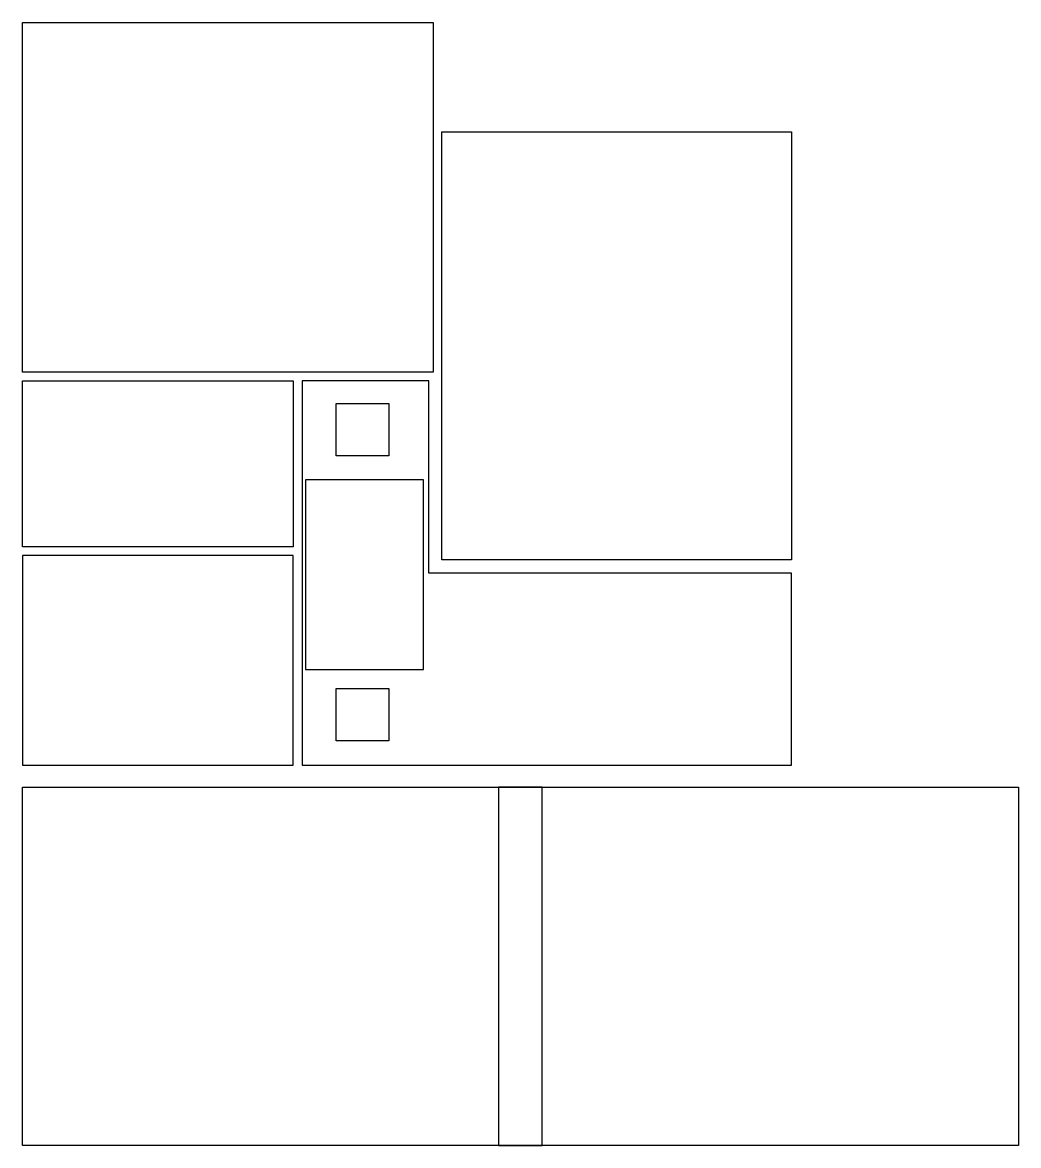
# Model space of a CAD drawing. Header units: metres. Extents: x 8363.7 to 8375.1, y 1618.5 to 1631.4.
import ezdxf

# ---------------------------------------------------------------- set-up
doc = ezdxf.new("R2010")
doc.units = ezdxf.units.M
doc.layers.add('AREE LEONARDO', color=5, linetype='Continuous')

msp = doc.modelspace()

# ---------------------------------------------------------------- linework, layer by layer
at = {"layer": 'AREE LEONARDO', "color": 5}
for points in [[(8363.702, 1631.367), (8368.402, 1631.367), (8368.402, 1627.367), (8363.702, 1627.367)], [(8368.502, 1630.117), (8372.502, 1630.117), (8372.502, 1625.217), (8368.502, 1625.217)], [(8372.502, 1625.067), (8368.352, 1625.067), (8368.352, 1627.267), (8366.902, 1627.267), (8366.902, 1622.867), (8372.502, 1622.867)], [(8363.702, 1622.617), (8375.102, 1622.617), (8375.102, 1618.517), (8363.702, 1618.517)]]:
    msp.add_lwpolyline(points, close=True, dxfattribs=at)
at = {"layer": 'AREE LEONARDO', "color": 3}
for points in [[(8363.702, 1627.267), (8366.802, 1627.267), (8366.802, 1625.367), (8363.702, 1625.367)], [(8366.802, 1625.267), (8363.702, 1625.267), (8363.702, 1622.867), (8366.802, 1622.867)]]:
    msp.add_lwpolyline(points, close=True, dxfattribs=at)
at = {"layer": 'AREE LEONARDO', "color": 1}
for points in [[(8367.294, 1627.008), (8367.894, 1627.008), (8367.894, 1626.408), (8367.294, 1626.408)], [(8367.294, 1623.746), (8367.894, 1623.746), (8367.894, 1623.146), (8367.294, 1623.146)]]:
    msp.add_lwpolyline(points, close=True, dxfattribs=at)
at = {"layer": 'AREE LEONARDO', "color": 2}
for points in [[(8368.292, 1623.964), (8368.292, 1626.132), (8366.943, 1626.132), (8366.943, 1623.964)], [(8369.152, 1618.517), (8369.652, 1618.517), (8369.652, 1622.617), (8369.152, 1622.617)]]:
    msp.add_lwpolyline(points, close=True, dxfattribs=at)

doc.saveas('drawing.dxf')
